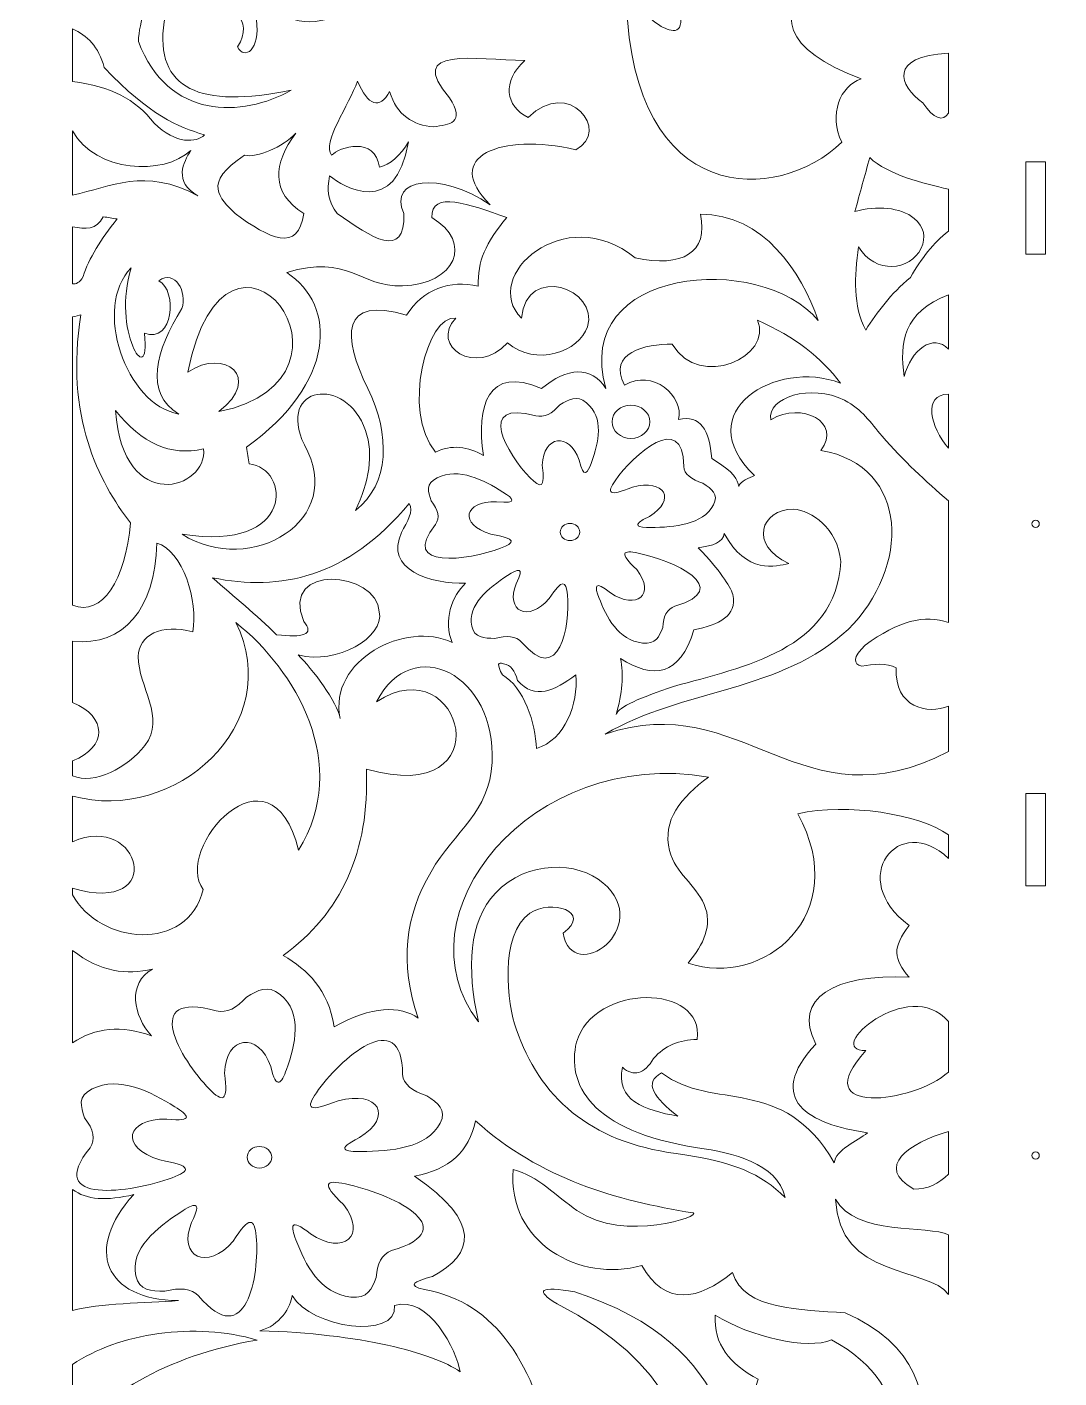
# Model space of a CAD drawing. Header units: inches. Extents: x 317 to 457, y -18 to 75.
# Drawn here: x 330.44 to 352.46, y 6.17 to 35.01 of the extents above; entities that cross this region are included whole.
import ezdxf

# ---------------------------------------------------------------- set-up
doc = ezdxf.new("R2010")
doc.units = ezdxf.units.IN
doc.header["$MEASUREMENT"] = 0
doc.layers.add('Layer 1', color=7, linetype='Continuous')

msp = doc.modelspace()

# ---------------------------------------------------------------- linework, layer by layer
at = {"layer": 'Layer 1', "color": 22, "lineweight": 15}
for points, knots in [([(317.527, -10.288), (317.527, -10.288), (317.133, -10.288), (317.133, -10.288), (317.133, -10.288), (317.133, -10.288), (317.133, -8.32), (317.133, -8.32), (317.133, -8.32), (317.133, -8.32), (317.527, -8.32), (317.527, -8.32), (317.527, -8.32), (317.527, -8.32), (317.527, 3.196), (317.527, 3.196), (317.527, 3.196), (317.527, 3.196), (317.133, 3.196), (317.133, 3.196), (317.133, 3.196), (317.133, 3.196), (317.133, 5.165), (317.133, 5.165), (317.133, 5.165), (317.133, 5.165), (317.527, 5.165), (317.527, 5.165), (317.527, 5.165), (317.527, 5.165), (317.527, 16.68), (317.527, 16.68), (317.527, 16.68), (317.527, 16.68), (317.133, 16.68), (317.133, 16.68), (317.133, 16.68), (317.133, 16.68), (317.133, 18.649), (317.133, 18.649), (317.133, 18.649), (317.133, 18.649), (317.527, 18.649), (317.527, 18.649), (317.527, 18.649), (317.527, 18.649), (317.527, 30.165), (317.527, 30.165), (317.527, 30.165), (317.527, 30.165), (317.133, 30.165), (317.133, 30.165), (317.133, 30.165), (317.133, 30.165), (317.133, 32.133), (317.133, 32.133), (317.133, 32.133), (317.133, 32.133), (317.527, 32.133), (317.527, 32.133), (317.527, 32.133), (317.527, 32.133), (317.527, 43.649), (317.527, 43.649), (317.527, 43.649), (317.527, 43.649), (317.133, 43.649), (317.133, 43.649), (317.133, 43.649), (317.133, 43.649), (317.133, 45.617), (317.133, 45.617), (317.133, 45.617), (317.133, 45.617), (317.527, 45.617), (317.527, 45.617), (317.527, 45.617), (317.527, 45.617), (317.527, 57.133), (317.527, 57.133), (317.527, 57.133), (317.527, 57.133), (317.133, 57.133), (317.133, 57.133), (317.133, 57.133), (317.133, 57.133), (317.133, 59.102), (317.133, 59.102), (317.133, 59.102), (317.133, 59.102), (317.527, 59.102), (317.527, 59.102), (317.527, 59.102), (317.527, 59.102), (317.527, 70.618), (317.527, 70.618), (317.527, 70.618), (317.527, 70.618), (317.133, 70.618), (317.133, 70.618), (317.133, 70.618), (317.133, 70.618), (317.133, 72.586), (317.133, 72.586), (317.133, 72.586), (317.133, 72.586), (317.527, 72.586), (317.527, 72.586), (317.527, 72.586), (317.527, 72.586), (317.527, 74.604), (317.527, 74.604), (317.527, 74.604), (317.527, 74.604), (363.983, 74.604), (363.983, 74.604), (363.983, 74.604), (363.983, 74.604), (363.983, 72.586), (363.983, 72.586), (363.983, 72.586), (363.983, 72.586), (364.377, 72.586), (364.377, 72.586), (364.377, 72.586), (364.377, 72.586), (364.377, 70.618), (364.377, 70.618), (364.377, 70.618), (364.377, 70.618), (363.983, 70.618), (363.983, 70.618), (363.983, 70.618), (363.983, 70.618), (363.983, 59.102), (363.983, 59.102), (363.983, 59.102), (363.983, 59.102), (364.377, 59.102), (364.377, 59.102), (364.377, 59.102), (364.377, 59.102), (364.377, 57.133), (364.377, 57.133), (364.377, 57.133), (364.377, 57.133), (363.983, 57.133), (363.983, 57.133), (363.983, 57.133), (363.983, 57.133), (363.983, 45.617), (363.983, 45.617), (363.983, 45.617), (363.983, 45.617), (364.377, 45.617), (364.377, 45.617), (364.377, 45.617), (364.377, 45.617), (364.377, 43.649), (364.377, 43.649), (364.377, 43.649), (364.377, 43.649), (363.983, 43.649), (363.983, 43.649), (363.983, 43.649), (363.983, 43.649), (363.983, 32.133), (363.983, 32.133), (363.983, 32.133), (363.983, 32.133), (364.377, 32.133), (364.377, 32.133), (364.377, 32.133), (364.377, 32.133), (364.377, 30.165), (364.377, 30.165), (364.377, 30.165), (364.377, 30.165), (363.983, 30.165), (363.983, 30.165), (363.983, 30.165), (363.983, 30.165), (363.983, 18.649), (363.983, 18.649), (363.983, 18.649), (363.983, 18.649), (364.377, 18.649), (364.377, 18.649), (364.377, 18.649), (364.377, 18.649), (364.377, 16.68), (364.377, 16.68), (364.377, 16.68), (364.377, 16.68), (363.983, 16.68), (363.983, 16.68), (363.983, 16.68), (363.983, 16.68), (363.983, 5.165), (363.983, 5.165), (363.983, 5.165), (363.983, 5.165), (364.377, 5.165), (364.377, 5.165), (364.377, 5.165), (364.377, 5.165), (364.377, 3.196), (364.377, 3.196), (364.377, 3.196), (364.377, 3.196), (363.983, 3.196), (363.983, 3.196), (363.983, 3.196), (363.983, 3.196), (363.983, -8.32), (363.983, -8.32), (363.983, -8.32), (363.983, -8.32), (364.377, -8.32), (364.377, -8.32), (364.377, -8.32), (364.377, -8.32), (364.377, -10.288), (364.377, -10.288), (364.377, -10.288), (364.377, -10.288), (363.983, -10.288), (363.983, -10.288), (363.983, -10.288), (363.983, -10.288), (363.983, -17.916), (363.983, -17.916), (363.983, -17.916), (363.983, -17.916), (317.527, -17.916), (317.527, -17.916), (317.527, -17.916), (317.527, -17.916), (317.527, -10.288), (317.527, -10.288)], [0, 0, 0, 0, 0.016667, 0.016667, 0.016667, 0.016667, 0.033333, 0.033333, 0.033333, 0.033333, 0.05, 0.05, 0.05, 0.05, 0.066667, 0.066667, 0.066667, 0.066667, 0.083333, 0.083333, 0.083333, 0.083333, 0.1, 0.1, 0.1, 0.1, 0.116667, 0.116667, 0.116667, 0.116667, 0.133333, 0.133333, 0.133333, 0.133333, 0.15, 0.15, 0.15, 0.15, 0.166667, 0.166667, 0.166667, 0.166667, 0.183333, 0.183333, 0.183333, 0.183333, 0.2, 0.2, 0.2, 0.2, 0.216667, 0.216667, 0.216667, 0.216667, 0.233333, 0.233333, 0.233333, 0.233333, 0.25, 0.25, 0.25, 0.25, 0.266667, 0.266667, 0.266667, 0.266667, 0.283333, 0.283333, 0.283333, 0.283333, 0.3, 0.3, 0.3, 0.3, 0.316667, 0.316667, 0.316667, 0.316667, 0.333333, 0.333333, 0.333333, 0.333333, 0.35, 0.35, 0.35, 0.35, 0.366667, 0.366667, 0.366667, 0.366667, 0.383333, 0.383333, 0.383333, 0.383333, 0.4, 0.4, 0.4, 0.4, 0.416667, 0.416667, 0.416667, 0.416667, 0.433333, 0.433333, 0.433333, 0.433333, 0.45, 0.45, 0.45, 0.45, 0.466667, 0.466667, 0.466667, 0.466667, 0.483333, 0.483333, 0.483333, 0.483333, 0.5, 0.5, 0.5, 0.5, 0.516667, 0.516667, 0.516667, 0.516667, 0.533333, 0.533333, 0.533333, 0.533333, 0.55, 0.55, 0.55, 0.55, 0.566667, 0.566667, 0.566667, 0.566667, 0.583333, 0.583333, 0.583333, 0.583333, 0.6, 0.6, 0.6, 0.6, 0.616667, 0.616667, 0.616667, 0.616667, 0.633333, 0.633333, 0.633333, 0.633333, 0.65, 0.65, 0.65, 0.65, 0.666667, 0.666667, 0.666667, 0.666667, 0.683333, 0.683333, 0.683333, 0.683333, 0.7, 0.7, 0.7, 0.7, 0.716667, 0.716667, 0.716667, 0.716667, 0.733333, 0.733333, 0.733333, 0.733333, 0.75, 0.75, 0.75, 0.75, 0.766667, 0.766667, 0.766667, 0.766667, 0.783333, 0.783333, 0.783333, 0.783333, 0.8, 0.8, 0.8, 0.8, 0.816667, 0.816667, 0.816667, 0.816667, 0.833333, 0.833333, 0.833333, 0.833333, 0.85, 0.85, 0.85, 0.85, 0.866667, 0.866667, 0.866667, 0.866667, 0.883333, 0.883333, 0.883333, 0.883333, 0.9, 0.9, 0.9, 0.9, 0.916667, 0.916667, 0.916667, 0.916667, 0.933333, 0.933333, 0.933333, 0.933333, 0.95, 0.95, 0.95, 0.95, 0.966667, 0.966667, 0.966667, 0.966667, 0.983333, 0.983333, 0.983333, 0.983333, 1, 1, 1, 1]), ([(331.409, 39.161), (331.409, 39.161), (331.409, 40.675), (331.409, 40.675), (331.409, 40.675), (332.055, 39.875), (333.158, 39.73), (334.718, 40.241), (334.718, 40.241), (334.973, 39.634), (335.566, 39.53), (336.761, 40.325), (336.761, 40.325), (336.912, 39.95), (337.567, 39.791), (338.568, 39.781), (338.568, 39.781), (340.035, 39.623), (340.292, 38.931), (340.753, 38.329), (340.753, 38.329), (340.322, 38.673), (340.005, 38.595), (339.339, 38.897), (339.339, 38.897), (337.036, 39.758), (333.858, 39.105), (334.355, 36.83), (334.355, 36.83), (334.453, 36.598), (334.631, 36.393), (334.928, 36.225), (334.928, 36.225), (335.718, 35.981), (336.067, 36.271), (336.215, 36.803), (336.215, 36.803), (336.224, 37.346), (335.944, 37.548), (335.464, 37.519), (335.464, 37.519), (335.232, 37.479), (335.048, 37.083), (335.272, 36.947), (335.272, 36.947), (335.241, 36.814), (335.174, 36.717), (335.109, 36.864), (335.109, 36.864), (334.927, 37.315), (335.039, 37.677), (335.45, 37.735), (335.45, 37.735), (335.976, 37.81), (336.14, 37.441), (336.596, 37.325), (336.596, 37.325), (337.304, 37.145), (337.617, 37.564), (338.277, 37.645), (338.277, 37.645), (338.438, 37.665), (338.603, 37.671), (338.767, 37.668), (338.767, 37.668), (338.759, 38.15), (338.558, 38.426), (338.27, 38.608), (338.27, 38.608), (339.03, 38.417), (339.504, 37.941), (339.602, 37.089), (339.602, 37.089), (339.856, 36.318), (340.223, 36.219), (340.705, 35.908), (340.705, 35.908), (338.564, 36.709), (337.209, 34.677), (336.018, 35.221), (336.018, 35.221), (335.779, 35.416), (335.517, 35.302), (335.332, 35.175), (335.332, 35.175), (335.421, 34.513), (335.073, 34.302), (334.928, 34.588), (334.928, 34.588), (335.312, 35.179), (334.773, 35.555), (334.146, 35.598), (334.146, 35.598), (333.94, 36.08), (333.672, 36.45), (333.362, 36.047), (333.362, 36.047), (333.496, 35.954), (333.466, 35.599), (333.362, 35.125), (333.362, 35.125), (333.153, 33.682), (334.136, 33.263), (336.074, 33.665), (336.074, 33.665), (335.031, 33.078), (333.445, 33.027), (332.812, 34.706), (332.812, 34.706), (332.828, 35.137), (333.061, 35.634), (332.865, 35.812), (332.865, 35.812), (333.075, 35.917), (333.297, 35.978), (333.304, 36.785), (333.304, 36.785), (333.139, 37.026), (333.127, 37.277), (333.266, 37.54), (333.266, 37.54), (333.107, 38.164), (332.886, 38.702), (332.235, 38.648), (332.235, 38.648), (332.069, 38.688), (332.083, 38.508), (332.177, 38.228), (332.177, 38.228), (332.381, 38.105), (332.526, 37.833), (332.544, 37.231), (332.544, 37.231), (332.549, 36.659), (332.42, 36.688), (332.273, 36.802), (332.273, 36.802), (332.337, 37.78), (332.009, 38.545), (331.409, 39.161)], [0, 0, 0, 0, 0.028571, 0.028571, 0.028571, 0.028571, 0.057143, 0.057143, 0.057143, 0.057143, 0.085714, 0.085714, 0.085714, 0.085714, 0.114286, 0.114286, 0.114286, 0.114286, 0.142857, 0.142857, 0.142857, 0.142857, 0.171429, 0.171429, 0.171429, 0.171429, 0.2, 0.2, 0.2, 0.2, 0.228571, 0.228571, 0.228571, 0.228571, 0.257143, 0.257143, 0.257143, 0.257143, 0.285714, 0.285714, 0.285714, 0.285714, 0.314286, 0.314286, 0.314286, 0.314286, 0.342857, 0.342857, 0.342857, 0.342857, 0.371429, 0.371429, 0.371429, 0.371429, 0.4, 0.4, 0.4, 0.4, 0.428571, 0.428571, 0.428571, 0.428571, 0.457143, 0.457143, 0.457143, 0.457143, 0.485714, 0.485714, 0.485714, 0.485714, 0.514286, 0.514286, 0.514286, 0.514286, 0.542857, 0.542857, 0.542857, 0.542857, 0.571429, 0.571429, 0.571429, 0.571429, 0.6, 0.6, 0.6, 0.6, 0.628571, 0.628571, 0.628571, 0.628571, 0.657143, 0.657143, 0.657143, 0.657143, 0.685714, 0.685714, 0.685714, 0.685714, 0.714286, 0.714286, 0.714286, 0.714286, 0.742857, 0.742857, 0.742857, 0.742857, 0.771429, 0.771429, 0.771429, 0.771429, 0.8, 0.8, 0.8, 0.8, 0.828571, 0.828571, 0.828571, 0.828571, 0.857143, 0.857143, 0.857143, 0.857143, 0.885714, 0.885714, 0.885714, 0.885714, 0.914286, 0.914286, 0.914286, 0.914286, 0.942857, 0.942857, 0.942857, 0.942857, 0.971429, 0.971429, 0.971429, 0.971429, 1, 1, 1, 1]), ([(346.865, 36.711), (347.354, 37.233), (347.314, 37.893), (346.636, 38.719), (346.636, 38.719), (346.502, 38.066), (346.087, 37.764), (345.26, 37.977), (345.26, 37.977), (344.144, 38.496), (345.325, 39.691), (345.853, 38.736), (345.853, 38.736), (345.851, 38.89), (345.781, 39.1), (345.448, 39.223), (345.448, 39.223), (345.027, 39.381), (344.606, 39.157), (344.421, 38.831), (344.421, 38.831), (344.14, 38.336), (344.738, 37.71), (344.772, 37.141), (344.772, 37.141), (344.805, 36.587), (344.6, 36.001), (344.325, 35.496), (344.325, 35.496), (344.536, 34.784), (344.177, 34.916), (343.974, 35.027), (343.974, 35.027), (343.651, 35.213), (343.383, 35.584), (343.23, 35.566), (343.23, 35.566), (343.365, 31.17), (346.452, 31.224), (347.825, 32.554), (347.825, 32.554), (347.544, 33.136), (347.791, 33.766), (348.239, 33.905), (348.239, 33.905), (346.558, 34.541), (346.394, 35.292), (347.266, 36.121), (347.266, 36.121), (346.705, 35.718), (345.938, 35.584), (345.378, 36.071), (345.378, 36.071), (345.136, 36.327), (344.921, 36.61), (344.89, 37.073), (344.89, 37.073), (344.774, 37.818), (345.215, 38.064), (345.406, 37.313), (345.406, 37.313), (345.554, 36.976), (345.76, 37.511), (346.27, 37.349), (346.27, 37.349), (346.657, 37.252), (346.833, 37.025), (346.865, 36.711)], [0, 0, 0, 0, 0.058824, 0.058824, 0.058824, 0.058824, 0.117647, 0.117647, 0.117647, 0.117647, 0.176471, 0.176471, 0.176471, 0.176471, 0.235294, 0.235294, 0.235294, 0.235294, 0.294118, 0.294118, 0.294118, 0.294118, 0.352941, 0.352941, 0.352941, 0.352941, 0.411765, 0.411765, 0.411765, 0.411765, 0.470588, 0.470588, 0.470588, 0.470588, 0.529412, 0.529412, 0.529412, 0.529412, 0.588235, 0.588235, 0.588235, 0.588235, 0.647059, 0.647059, 0.647059, 0.647059, 0.705882, 0.705882, 0.705882, 0.705882, 0.764706, 0.764706, 0.764706, 0.764706, 0.823529, 0.823529, 0.823529, 0.823529, 0.882353, 0.882353, 0.882353, 0.882353, 0.941176, 0.941176, 0.941176, 0.941176, 1, 1, 1, 1]), ([(331.409, 33.853), (331.409, 33.853), (331.409, 34.974), (331.409, 34.974), (331.409, 34.974), (331.72, 34.833), (331.966, 34.592), (332.082, 34.151), (332.082, 34.151), (333.067, 33.112), (333.655, 32.887), (334.221, 32.709), (334.221, 32.709), (334.063, 32.543), (333.608, 32.503), (333.152, 32.96), (333.152, 32.96), (332.732, 33.488), (332.242, 33.731), (331.409, 33.853)], [0, 0, 0, 0, 0.2, 0.2, 0.2, 0.2, 0.4, 0.4, 0.4, 0.4, 0.6, 0.6, 0.6, 0.6, 0.8, 0.8, 0.8, 0.8, 1, 1, 1, 1]), ([(338.478, 31.034), (338.138, 31.792), (339.246, 31.942), (340.323, 31.22), (340.323, 31.22), (339.272, 32.246), (340.552, 32.766), (342.146, 32.393), (342.146, 32.393), (342.912, 32.787), (341.996, 33.951), (341.134, 33.083), (341.134, 33.083), (340.643, 33.318), (340.573, 33.857), (341.059, 34.298), (341.059, 34.298), (340.025, 34.314), (338.493, 34.61), (339.454, 33.505), (339.454, 33.505), (339.795, 32.954), (339.454, 32.931), (339.112, 32.884), (339.112, 32.884), (338.685, 32.914), (338.325, 33.128), (338.175, 33.64), (338.175, 33.64), (337.97, 33.236), (337.707, 33.339), (337.487, 33.859), (337.487, 33.859), (337.318, 33.35), (336.717, 32.547), (336.938, 32.275), (336.938, 32.275), (337.091, 32.451), (337.872, 32.692), (337.957, 32.02), (337.957, 32.02), (338.182, 32.077), (338.412, 32.267), (338.576, 32.56), (338.576, 32.56), (338.308, 30.929), (337.19, 31.597), (336.895, 31.834), (336.895, 31.834), (336.826, 31.539), (336.871, 31.27), (337.052, 31.034), (337.052, 31.034), (337.786, 30.518), (338.508, 30.027), (338.478, 31.034)], [0, 0, 0, 0, 0.071429, 0.071429, 0.071429, 0.071429, 0.142857, 0.142857, 0.142857, 0.142857, 0.214286, 0.214286, 0.214286, 0.214286, 0.285714, 0.285714, 0.285714, 0.285714, 0.357143, 0.357143, 0.357143, 0.357143, 0.428571, 0.428571, 0.428571, 0.428571, 0.5, 0.5, 0.5, 0.5, 0.571429, 0.571429, 0.571429, 0.571429, 0.642857, 0.642857, 0.642857, 0.642857, 0.714286, 0.714286, 0.714286, 0.714286, 0.785714, 0.785714, 0.785714, 0.785714, 0.857143, 0.857143, 0.857143, 0.857143, 0.928571, 0.928571, 0.928571, 0.928571, 1, 1, 1, 1]), ([(350.101, 34.456), (350.101, 34.456), (350.101, 33.177), (350.101, 33.177), (350.101, 33.177), (349.992, 32.981), (349.781, 33.058), (349.558, 33.397), (349.558, 33.397), (349.04, 33.764), (348.818, 34.38), (350.101, 34.456)], [0, 0, 0, 0, 0.333333, 0.333333, 0.333333, 0.333333, 0.666667, 0.666667, 0.666667, 0.666667, 1, 1, 1, 1]), ([(331.409, 31.426), (331.409, 31.426), (331.409, 32.795), (331.409, 32.795), (331.409, 32.795), (331.902, 31.898), (333.351, 31.836), (333.93, 32.378), (333.93, 32.378), (333.779, 32.126), (333.55, 31.711), (334.085, 31.41), (334.085, 31.41), (332.943, 32.029), (332.229, 31.596), (331.409, 31.426)], [0, 0, 0, 0, 0.25, 0.25, 0.25, 0.25, 0.5, 0.5, 0.5, 0.5, 0.75, 0.75, 0.75, 0.75, 1, 1, 1, 1]), ([(336.341, 31.034), (335.634, 31.477), (335.687, 32.095), (336.172, 32.746), (336.172, 32.746), (335.895, 32.447), (335.344, 32.218), (335.08, 32.275), (335.08, 32.275), (334.166, 31.68), (334.548, 31.363), (334.877, 31.034), (334.877, 31.034), (335.606, 30.492), (336.229, 30.19), (336.341, 31.034)], [0, 0, 0, 0, 0.25, 0.25, 0.25, 0.25, 0.5, 0.5, 0.5, 0.5, 0.75, 0.75, 0.75, 0.75, 1, 1, 1, 1]), ([(350.101, 31.552), (350.101, 31.552), (350.101, 30.652), (350.101, 30.652), (350.101, 30.652), (349.778, 30.402), (349.532, 30.082), (349.29, 29.667), (349.29, 29.667), (348.869, 29.315), (348.587, 28.937), (348.336, 28.543), (348.336, 28.543), (348.067, 29.062), (348.094, 29.681), (348.183, 30.322), (348.183, 30.322), (348.539, 29.729), (349.286, 29.806), (349.518, 30.289), (349.518, 30.289), (349.629, 30.522), (349.588, 30.749), (349.372, 30.928), (349.372, 30.928), (349.086, 31.166), (348.571, 31.207), (348.106, 31.077), (348.106, 31.077), (348.212, 31.46), (348.317, 31.843), (348.423, 32.226), (348.423, 32.226), (348.802, 31.863), (349.578, 31.67), (350.101, 31.552)], [0, 0, 0, 0, 0.111111, 0.111111, 0.111111, 0.111111, 0.222222, 0.222222, 0.222222, 0.222222, 0.333333, 0.333333, 0.333333, 0.333333, 0.444444, 0.444444, 0.444444, 0.444444, 0.555556, 0.555556, 0.555556, 0.555556, 0.666667, 0.666667, 0.666667, 0.666667, 0.777778, 0.777778, 0.777778, 0.777778, 0.888889, 0.888889, 0.888889, 0.888889, 1, 1, 1, 1]), ([(352.172, 30.165), (352.172, 30.165), (351.755, 30.165), (351.755, 30.165), (351.755, 30.165), (351.755, 30.165), (351.755, 32.133), (351.755, 32.133), (351.755, 32.133), (351.755, 32.133), (352.172, 32.133), (352.172, 32.133), (352.172, 32.133), (352.172, 32.133), (352.172, 30.165), (352.172, 30.165)], [0, 0, 0, 0, 0.25, 0.25, 0.25, 0.25, 0.5, 0.5, 0.5, 0.5, 0.75, 0.75, 0.75, 0.75, 1, 1, 1, 1]), ([(333.868, 27.647), (334.704, 31.836), (338.043, 27.525), (334.53, 26.802), (334.53, 26.802), (335.473, 27.531), (334.653, 28.176), (333.868, 27.647)], [0, 0, 0, 0, 0.5, 0.5, 0.5, 0.5, 1, 1, 1, 1]), ([(340.675, 30.945), (339.87, 31.235), (339.056, 31.533), (339.074, 30.945), (339.074, 30.945), (339.971, 30.417), (339.583, 29.521), (338.447, 29.487), (338.447, 29.487), (337.534, 29.459), (337.291, 30.175), (335.978, 29.771), (335.978, 29.771), (337.063, 29.071), (337.027, 27.409), (335.119, 26.041), (335.119, 26.041), (335.138, 25.923), (335.157, 25.805), (335.176, 25.687), (335.176, 25.687), (336.043, 25.612), (336.195, 23.797), (333.744, 24.185), (333.744, 24.185), (335.222, 23.26), (337.268, 24.489), (336.355, 26.094), (336.355, 26.094), (335.751, 27.37), (337.251, 27.581), (337.661, 26.402), (337.661, 26.402), (337.842, 25.88), (337.729, 25.302), (337.449, 24.691), (337.449, 24.691), (338.172, 25.263), (338.199, 26.309), (337.71, 27.295), (337.71, 27.295), (337.16, 28.406), (337.128, 29.288), (338.538, 28.859), (338.538, 28.859), (338.88, 29.423), (339.472, 29.615), (340.065, 29.484), (340.065, 29.484), (340.051, 30.014), (340.22, 30.397), (340.675, 30.945)], [0, 0, 0, 0, 0.076923, 0.076923, 0.076923, 0.076923, 0.153846, 0.153846, 0.153846, 0.153846, 0.230769, 0.230769, 0.230769, 0.230769, 0.307692, 0.307692, 0.307692, 0.307692, 0.384615, 0.384615, 0.384615, 0.384615, 0.461538, 0.461538, 0.461538, 0.461538, 0.538462, 0.538462, 0.538462, 0.538462, 0.615385, 0.615385, 0.615385, 0.615385, 0.692308, 0.692308, 0.692308, 0.692308, 0.769231, 0.769231, 0.769231, 0.769231, 0.846154, 0.846154, 0.846154, 0.846154, 0.923077, 0.923077, 0.923077, 0.923077, 1, 1, 1, 1]), ([(347.323, 28.75), (346.96, 29.791), (346.157, 31.018), (344.808, 31.018), (344.808, 31.018), (344.986, 30.188), (344.426, 29.876), (343.413, 30.084), (343.413, 30.084), (341.916, 31.313), (340.103, 29.688), (340.987, 28.798), (340.987, 28.798), (341.094, 29.979), (342.657, 29.416), (342.398, 28.616), (342.398, 28.616), (342.226, 28.085), (341.295, 27.745), (340.69, 28.274), (340.69, 28.274), (340.021, 27.534), (339.026, 28.206), (339.585, 28.798), (339.585, 28.798), (338.972, 28.881), (338.428, 26.814), (339.154, 25.94), (339.154, 25.94), (339.481, 26.107), (339.861, 26.056), (340.178, 25.869), (340.178, 25.869), (340.019, 26.917), (340.268, 27.8), (341.418, 27.298), (341.418, 27.298), (341.969, 27.75), (342.478, 27.782), (342.793, 27.298), (342.793, 27.298), (342.039, 29.901), (346.097, 30.223), (347.323, 28.75)], [0, 0, 0, 0, 0.090909, 0.090909, 0.090909, 0.090909, 0.181818, 0.181818, 0.181818, 0.181818, 0.272727, 0.272727, 0.272727, 0.272727, 0.363636, 0.363636, 0.363636, 0.363636, 0.454545, 0.454545, 0.454545, 0.454545, 0.545455, 0.545455, 0.545455, 0.545455, 0.636364, 0.636364, 0.636364, 0.636364, 0.727273, 0.727273, 0.727273, 0.727273, 0.818182, 0.818182, 0.818182, 0.818182, 0.909091, 0.909091, 0.909091, 0.909091, 1, 1, 1, 1]), ([(331.409, 29.533), (331.409, 29.533), (331.409, 30.75), (331.409, 30.75), (331.409, 30.75), (331.675, 30.695), (331.927, 30.678), (332.063, 30.962), (332.063, 30.962), (332.162, 30.947), (332.26, 30.931), (332.359, 30.915), (332.359, 30.915), (332.008, 30.485), (331.758, 30.073), (331.631, 29.684), (331.631, 29.684), (331.554, 29.558), (331.48, 29.519), (331.409, 29.533)], [0, 0, 0, 0, 0.2, 0.2, 0.2, 0.2, 0.4, 0.4, 0.4, 0.4, 0.6, 0.6, 0.6, 0.6, 0.8, 0.8, 0.8, 0.8, 1, 1, 1, 1]), ([(333.252, 29.598), (333.587, 29.842), (333.867, 29.36), (333.739, 29.002), (333.739, 29.002), (333.192, 28.112), (332.924, 27.2), (333.674, 26.751), (333.674, 26.751), (332.537, 26.948), (331.836, 29.036), (332.656, 29.869), (332.656, 29.869), (332.458, 29.187), (332.538, 28.587), (332.692, 28.201), (332.692, 28.201), (332.817, 27.889), (333.021, 27.81), (332.941, 28.475), (332.941, 28.475), (333.568, 28.255), (333.648, 29.378), (333.252, 29.598)], [0, 0, 0, 0, 0.166667, 0.166667, 0.166667, 0.166667, 0.333333, 0.333333, 0.333333, 0.333333, 0.5, 0.5, 0.5, 0.5, 0.666667, 0.666667, 0.666667, 0.666667, 0.833333, 0.833333, 0.833333, 0.833333, 1, 1, 1, 1]), ([(350.101, 29.295), (350.101, 29.295), (350.101, 28.136), (350.101, 28.136), (350.101, 28.136), (349.778, 28.487), (349.299, 28.113), (349.157, 27.553), (349.157, 27.553), (349.056, 28.273), (349.142, 28.93), (350.101, 29.295)], [0, 0, 0, 0, 0.333333, 0.333333, 0.333333, 0.333333, 0.666667, 0.666667, 0.666667, 0.666667, 1, 1, 1, 1]), ([(331.409, 22.672), (331.409, 22.672), (331.409, 28.823), (331.409, 28.823), (331.409, 28.823), (331.474, 28.84), (331.551, 28.861), (331.587, 28.871), (331.587, 28.871), (331.235, 26.711), (331.97, 25.291), (332.645, 24.431), (332.645, 24.431), (332.539, 23.206), (332.038, 22.419), (331.409, 22.672)], [0, 0, 0, 0, 0.25, 0.25, 0.25, 0.25, 0.5, 0.5, 0.5, 0.5, 0.75, 0.75, 0.75, 0.75, 1, 1, 1, 1]), ([(345.626, 25.207), (345.652, 25.316), (345.863, 25.397), (345.96, 25.438), (345.96, 25.438), (344.556, 26.794), (346.416, 27.942), (347.797, 27.412), (347.797, 27.412), (347.396, 27.945), (346.832, 28.402), (346.03, 28.752), (346.03, 28.752), (346.361, 27.988), (344.802, 27.247), (344.207, 28.243), (344.207, 28.243), (343.645, 28.249), (342.815, 28.062), (343.185, 27.37), (343.185, 27.37), (343.789, 27.729), (344.469, 27.129), (344.341, 26.632), (344.341, 26.632), (344.81, 26.746), (345.007, 26.402), (345.051, 25.801), (345.051, 25.801), (345.548, 25.512), (345.599, 25.343), (345.626, 25.207)], [0, 0, 0, 0, 0.125, 0.125, 0.125, 0.125, 0.25, 0.25, 0.25, 0.25, 0.375, 0.375, 0.375, 0.375, 0.5, 0.5, 0.5, 0.5, 0.625, 0.625, 0.625, 0.625, 0.75, 0.75, 0.75, 0.75, 0.875, 0.875, 0.875, 0.875, 1, 1, 1, 1]), ([(350.101, 24.898), (350.101, 24.898), (350.101, 22.304), (350.101, 22.304), (350.101, 22.304), (349.605, 22.478), (349.02, 22.335), (348.328, 21.815), (348.328, 21.815), (348.059, 21.568), (348.063, 21.408), (348.254, 21.369), (348.254, 21.369), (348.487, 21.409), (348.79, 21.449), (348.985, 21.333), (348.985, 21.333), (348.95, 20.488), (349.658, 20.329), (350.101, 20.516), (350.101, 20.516), (350.101, 20.516), (350.101, 19.545), (350.101, 19.545), (350.101, 19.545), (346.959, 17.906), (345.714, 20.912), (342.778, 19.92), (342.778, 19.92), (344.425, 20.882), (346.566, 20.828), (347.962, 22.155), (347.962, 22.155), (349.282, 23.456), (349.294, 25.636), (347.381, 25.976), (347.381, 25.976), (347.83, 26.58), (346.979, 27.026), (346.311, 26.631), (346.311, 26.631), (346.225, 27.1), (347.169, 27.411), (347.883, 27.044), (347.883, 27.044), (348.266, 26.848), (348.43, 26.577), (348.689, 26.277), (348.689, 26.277), (349.14, 25.754), (349.619, 25.319), (350.101, 24.898)], [0, 0, 0, 0, 0.076923, 0.076923, 0.076923, 0.076923, 0.153846, 0.153846, 0.153846, 0.153846, 0.230769, 0.230769, 0.230769, 0.230769, 0.307692, 0.307692, 0.307692, 0.307692, 0.384615, 0.384615, 0.384615, 0.384615, 0.461538, 0.461538, 0.461538, 0.461538, 0.538462, 0.538462, 0.538462, 0.538462, 0.615385, 0.615385, 0.615385, 0.615385, 0.692308, 0.692308, 0.692308, 0.692308, 0.769231, 0.769231, 0.769231, 0.769231, 0.846154, 0.846154, 0.846154, 0.846154, 0.923077, 0.923077, 0.923077, 0.923077, 1, 1, 1, 1]), ([(342.218, 25.769), (342.014, 26.364), (341.452, 26.301), (341.434, 25.657), (341.434, 25.657), (341.504, 25.156), (341.396, 25.163), (341.174, 25.39), (341.174, 25.39), (340.683, 25.892), (339.998, 27.073), (341.293, 26.713), (341.293, 26.713), (341.472, 26.672), (341.647, 26.761), (341.807, 26.947), (341.807, 26.947), (341.999, 27.063), (342.166, 27.166), (342.377, 26.991), (342.377, 26.991), (342.764, 26.671), (342.633, 26.147), (342.483, 25.72), (342.483, 25.72), (342.404, 25.494), (342.313, 25.353), (342.218, 25.769)], [0, 0, 0, 0, 0.142857, 0.142857, 0.142857, 0.142857, 0.285714, 0.285714, 0.285714, 0.285714, 0.428571, 0.428571, 0.428571, 0.428571, 0.571429, 0.571429, 0.571429, 0.571429, 0.714286, 0.714286, 0.714286, 0.714286, 0.857143, 0.857143, 0.857143, 0.857143, 1, 1, 1, 1]), ([(350.101, 27.175), (350.101, 27.175), (350.101, 26.022), (350.101, 26.022), (350.101, 26.022), (349.722, 26.471), (349.548, 27.164), (350.101, 27.175)], [0, 0, 0, 0, 0.5, 0.5, 0.5, 0.5, 1, 1, 1, 1]), ([(334.202, 26.007), (333.492, 25.849), (332.888, 26.117), (332.327, 26.828), (332.327, 26.828), (332.475, 24.571), (334.312, 25.154), (334.202, 26.007)], [0, 0, 0, 0, 0.5, 0.5, 0.5, 0.5, 1, 1, 1, 1]), ([(343.72, 24.567), (344.299, 24.922), (344.056, 25.374), (343.357, 25.19), (343.357, 25.19), (342.839, 24.977), (342.814, 25.069), (342.989, 25.326), (342.989, 25.326), (343.378, 25.893), (344.44, 26.833), (344.452, 25.634), (344.452, 25.634), (344.463, 25.472), (344.613, 25.353), (344.862, 25.275), (344.862, 25.275), (345.047, 25.15), (345.209, 25.042), (345.086, 24.81), (345.086, 24.81), (344.861, 24.387), (344.256, 24.335), (343.75, 24.329), (343.75, 24.329), (343.481, 24.325), (343.301, 24.358), (343.72, 24.567)], [0, 0, 0, 0, 0.142857, 0.142857, 0.142857, 0.142857, 0.285714, 0.285714, 0.285714, 0.285714, 0.428571, 0.428571, 0.428571, 0.428571, 0.571429, 0.571429, 0.571429, 0.571429, 0.714286, 0.714286, 0.714286, 0.714286, 0.857143, 0.857143, 0.857143, 0.857143, 1, 1, 1, 1]), ([(343.326, 26.941), (343.103, 26.941), (342.923, 26.782), (342.923, 26.585), (342.923, 26.585), (342.923, 26.389), (343.103, 26.23), (343.326, 26.23), (343.326, 26.23), (343.548, 26.23), (343.729, 26.389), (343.729, 26.585), (343.729, 26.585), (343.729, 26.782), (343.548, 26.941), (343.326, 26.941)], [0, 0, 0, 0, 0.25, 0.25, 0.25, 0.25, 0.5, 0.5, 0.5, 0.5, 0.75, 0.75, 0.75, 0.75, 1, 1, 1, 1]), ([(340.458, 24.879), (339.753, 24.892), (339.648, 24.4), (340.337, 24.187), (340.337, 24.187), (340.898, 24.091), (340.857, 24.002), (340.544, 23.886), (340.544, 23.886), (339.851, 23.629), (338.367, 23.419), (339.155, 24.395), (339.155, 24.395), (339.254, 24.532), (339.212, 24.707), (339.062, 24.898), (339.062, 24.898), (338.996, 25.096), (338.937, 25.267), (339.191, 25.391), (339.191, 25.391), (339.655, 25.617), (340.179, 25.345), (340.592, 25.087), (340.592, 25.087), (340.812, 24.95), (340.936, 24.831), (340.458, 24.879)], [0, 0, 0, 0, 0.142857, 0.142857, 0.142857, 0.142857, 0.285714, 0.285714, 0.285714, 0.285714, 0.428571, 0.428571, 0.428571, 0.428571, 0.571429, 0.571429, 0.571429, 0.571429, 0.714286, 0.714286, 0.714286, 0.714286, 0.857143, 0.857143, 0.857143, 0.857143, 1, 1, 1, 1]), ([(335.763, 22.039), (335.343, 22.461), (334.848, 22.854), (334.393, 23.257), (334.393, 23.257), (335.846, 22.96), (337.262, 23.253), (338.595, 24.843), (338.595, 24.843), (338.704, 24.674), (338.541, 24.451), (338.432, 24.225), (338.432, 24.225), (338.046, 23.425), (339.062, 23.121), (339.798, 23.138), (339.798, 23.138), (339.505, 22.88), (339.312, 22.33), (339.512, 21.873), (339.512, 21.873), (338.519, 22.357), (336.86, 21.491), (337.119, 20.254), (337.119, 20.254), (337.072, 20.594), (336.52, 21.317), (336.225, 21.61), (336.225, 21.61), (337.049, 21.39), (338.068, 21.982), (337.955, 22.529), (337.955, 22.529), (337.916, 23.398), (335.822, 23.583), (336.343, 22.326), (336.343, 22.326), (336.583, 22.039), (336.319, 21.973), (335.763, 22.039)], [0, 0, 0, 0, 0.1, 0.1, 0.1, 0.1, 0.2, 0.2, 0.2, 0.2, 0.3, 0.3, 0.3, 0.3, 0.4, 0.4, 0.4, 0.4, 0.5, 0.5, 0.5, 0.5, 0.6, 0.6, 0.6, 0.6, 0.7, 0.7, 0.7, 0.7, 0.8, 0.8, 0.8, 0.8, 0.9, 0.9, 0.9, 0.9, 1, 1, 1, 1]), ([(344.764, 23.898), (345.075, 23.936), (345.296, 24.019), (345.318, 24.202), (345.318, 24.202), (345.78, 23.32), (346.431, 23.501), (346.693, 23.56), (346.693, 23.56), (345.84, 23.958), (346.093, 24.718), (346.797, 24.72), (346.797, 24.72), (347.177, 24.689), (347.73, 24.331), (347.807, 23.602), (347.807, 23.602), (347.691, 21.711), (345.743, 21.362), (344.237, 20.935), (344.237, 20.935), (343.525, 20.698), (343.066, 20.504), (343.007, 20.337), (343.007, 20.337), (343.143, 20.782), (343.175, 21.182), (343.102, 21.535), (343.102, 21.535), (343.81, 21.085), (344.371, 21.152), (344.668, 22.143), (344.668, 22.143), (345.205, 22.254), (345.602, 22.44), (345.503, 22.896), (345.503, 22.896), (345.431, 23.101), (345.235, 23.398), (344.764, 23.898)], [0, 0, 0, 0, 0.1, 0.1, 0.1, 0.1, 0.2, 0.2, 0.2, 0.2, 0.3, 0.3, 0.3, 0.3, 0.4, 0.4, 0.4, 0.4, 0.5, 0.5, 0.5, 0.5, 0.6, 0.6, 0.6, 0.6, 0.7, 0.7, 0.7, 0.7, 0.8, 0.8, 0.8, 0.8, 0.9, 0.9, 0.9, 0.9, 1, 1, 1, 1]), ([(342.025, 24.416), (341.91, 24.416), (341.817, 24.334), (341.817, 24.232), (341.817, 24.232), (341.817, 24.131), (341.91, 24.049), (342.025, 24.049), (342.025, 24.049), (342.14, 24.049), (342.233, 24.131), (342.233, 24.232), (342.233, 24.232), (342.233, 24.334), (342.14, 24.416), (342.025, 24.416)], [0, 0, 0, 0, 0.25, 0.25, 0.25, 0.25, 0.5, 0.5, 0.5, 0.5, 0.75, 0.75, 0.75, 0.75, 1, 1, 1, 1]), ([(351.964, 24.485), (352.007, 24.485), (352.042, 24.45), (352.042, 24.407), (352.042, 24.407), (352.042, 24.363), (352.007, 24.328), (351.964, 24.328), (351.964, 24.328), (351.92, 24.328), (351.885, 24.363), (351.885, 24.407), (351.885, 24.407), (351.885, 24.45), (351.92, 24.485), (351.964, 24.485)], [0, 0, 0, 0, 0.25, 0.25, 0.25, 0.25, 0.5, 0.5, 0.5, 0.5, 0.75, 0.75, 0.75, 0.75, 1, 1, 1, 1]), ([(331.409, 19.031), (331.409, 19.031), (331.409, 19.35), (331.409, 19.35), (331.409, 19.35), (332.158, 19.634), (332.145, 20.302), (331.409, 20.591), (331.409, 20.591), (331.409, 20.591), (331.409, 21.902), (331.409, 21.902), (331.409, 21.902), (332.512, 21.791), (333.16, 22.584), (333.209, 23.997), (333.209, 23.997), (333.758, 23.836), (334.101, 22.748), (333.973, 22.101), (333.973, 22.101), (333.304, 22.288), (332.814, 22.03), (332.81, 21.576), (332.81, 21.576), (332.804, 20.93), (333.41, 20.265), (332.952, 19.676), (332.952, 19.676), (332.588, 19.207), (331.863, 18.82), (331.409, 19.031)], [0, 0, 0, 0, 0.125, 0.125, 0.125, 0.125, 0.25, 0.25, 0.25, 0.25, 0.375, 0.375, 0.375, 0.375, 0.5, 0.5, 0.5, 0.5, 0.625, 0.625, 0.625, 0.625, 0.75, 0.75, 0.75, 0.75, 0.875, 0.875, 0.875, 0.875, 1, 1, 1, 1]), ([(342.889, 22.934), (343.45, 22.558), (343.863, 22.901), (343.448, 23.431), (343.448, 23.431), (343.059, 23.8), (343.151, 23.85), (343.481, 23.782), (343.481, 23.782), (344.213, 23.631), (345.553, 23.03), (344.266, 22.65), (344.266, 22.65), (344.094, 22.59), (344.012, 22.427), (344.006, 22.194), (344.006, 22.194), (343.928, 22.001), (343.861, 21.831), (343.574, 21.863), (343.574, 21.863), (343.048, 21.921), (342.805, 22.413), (342.642, 22.836), (342.642, 22.836), (342.555, 23.06), (342.535, 23.221), (342.889, 22.934)], [0, 0, 0, 0, 0.142857, 0.142857, 0.142857, 0.142857, 0.285714, 0.285714, 0.285714, 0.285714, 0.428571, 0.428571, 0.428571, 0.428571, 0.571429, 0.571429, 0.571429, 0.571429, 0.714286, 0.714286, 0.714286, 0.714286, 0.857143, 0.857143, 0.857143, 0.857143, 1, 1, 1, 1]), ([(340.873, 23.127), (340.641, 22.54), (341.139, 22.299), (341.582, 22.811), (341.582, 22.811), (341.859, 23.252), (341.941, 23.191), (341.97, 22.892), (341.97, 22.892), (342.033, 22.232), (341.8, 20.92), (340.992, 21.884), (340.992, 21.884), (340.875, 22.009), (340.674, 22.028), (340.421, 21.961), (340.421, 21.961), (340.188, 21.967), (339.985, 21.97), (339.93, 22.221), (339.93, 22.221), (339.83, 22.681), (340.285, 23.037), (340.69, 23.304), (340.69, 23.304), (340.906, 23.447), (341.073, 23.513), (340.873, 23.127)], [0, 0, 0, 0, 0.142857, 0.142857, 0.142857, 0.142857, 0.285714, 0.285714, 0.285714, 0.285714, 0.428571, 0.428571, 0.428571, 0.428571, 0.571429, 0.571429, 0.571429, 0.571429, 0.714286, 0.714286, 0.714286, 0.714286, 0.857143, 0.857143, 0.857143, 0.857143, 1, 1, 1, 1]), ([(331.409, 16.491), (331.409, 16.491), (331.409, 16.627), (331.409, 16.627), (331.409, 16.627), (333.441, 16.035), (332.863, 18.267), (331.409, 17.622), (331.409, 17.622), (331.409, 17.622), (331.409, 18.597), (331.409, 18.597), (331.409, 18.597), (333.59, 17.992), (335.977, 20.128), (334.89, 22.302), (334.89, 22.302), (336.166, 21.292), (337.363, 19.275), (336.232, 17.44), (336.232, 17.44), (335.639, 19.858), (333.542, 17.457), (334.198, 16.601), (334.198, 16.601), (333.868, 15.243), (331.974, 15.425), (331.409, 16.491)], [0, 0, 0, 0, 0.142857, 0.142857, 0.142857, 0.142857, 0.285714, 0.285714, 0.285714, 0.285714, 0.428571, 0.428571, 0.428571, 0.428571, 0.571429, 0.571429, 0.571429, 0.571429, 0.714286, 0.714286, 0.714286, 0.714286, 0.857143, 0.857143, 0.857143, 0.857143, 1, 1, 1, 1]), ([(338.786, 13.857), (338.376, 15.036), (338.507, 16.035), (339.059, 16.981), (339.059, 16.981), (339.573, 17.862), (340.31, 18.26), (340.363, 19.311), (340.363, 19.311), (340.459, 21.191), (338.661, 22.099), (337.897, 20.611), (337.897, 20.611), (339.739, 21.812), (340.63, 18.316), (337.678, 19.173), (337.678, 19.173), (337.752, 17.405), (337.139, 16.091), (335.902, 15.19), (335.902, 15.19), (336.427, 14.888), (336.865, 14.476), (336.991, 13.671), (336.991, 13.671), (337.791, 14.118), (338.4, 14.124), (338.786, 13.857)], [0, 0, 0, 0, 0.142857, 0.142857, 0.142857, 0.142857, 0.285714, 0.285714, 0.285714, 0.285714, 0.428571, 0.428571, 0.428571, 0.428571, 0.571429, 0.571429, 0.571429, 0.571429, 0.714286, 0.714286, 0.714286, 0.714286, 0.857143, 0.857143, 0.857143, 0.857143, 1, 1, 1, 1]), ([(342.147, 21.181), (342.206, 20.564), (341.925, 19.798), (341.307, 19.611), (341.307, 19.611), (341.299, 20.132), (341.034, 20.939), (340.581, 21.181), (340.581, 21.181), (340.468, 21.398), (340.476, 21.477), (340.606, 21.418), (340.606, 21.418), (340.756, 21.399), (340.855, 21.28), (340.901, 21.062), (340.901, 21.062), (341.279, 20.639), (341.699, 20.848), (342.147, 21.181)], [0, 0, 0, 0, 0.2, 0.2, 0.2, 0.2, 0.4, 0.4, 0.4, 0.4, 0.6, 0.6, 0.6, 0.6, 0.8, 0.8, 0.8, 0.8, 1, 1, 1, 1]), ([(350.101, 17.766), (350.101, 17.766), (350.101, 17.265), (350.101, 17.265), (350.101, 17.265), (349.052, 18.273), (347.911, 16.824), (349.264, 15.835), (349.264, 15.835), (348.898, 15.354), (348.929, 15.123), (349.261, 14.733), (349.261, 14.733), (347.676, 14.801), (346.764, 14.289), (347.269, 13.302), (347.269, 13.302), (346.173, 12.116), (347.124, 11.588), (348.374, 11.408), (348.374, 11.408), (348.153, 11.229), (347.695, 11.042), (347.665, 10.767), (347.665, 10.767), (346.569, 12.671), (345.077, 11.852), (343.98, 12.687), (343.98, 12.687), (343.586, 12.481), (343.816, 12.151), (344.33, 11.763), (344.33, 11.763), (343.608, 11.892), (342.994, 12.094), (343.144, 12.805), (343.144, 12.805), (343.386, 12.595), (343.608, 12.658), (343.809, 12.996), (343.809, 12.996), (344.045, 13.262), (344.356, 13.397), (344.741, 13.402), (344.741, 13.402), (344.897, 14.602), (342.533, 14.601), (342.164, 13.34), (342.164, 13.34), (341.948, 12.468), (342.444, 11.441), (344.747, 11.088), (344.747, 11.088), (345.496, 10.974), (346.433, 10.775), (346.617, 10.027), (346.617, 10.027), (346.104, 10.53), (345.533, 10.797), (344.291, 10.964), (344.291, 10.964), (342.429, 11.214), (341.376, 12.171), (340.875, 13.628), (340.875, 13.628), (340.692, 14.134), (340.507, 15.647), (341.169, 16.095), (341.169, 16.095), (341.617, 16.398), (342.516, 16.138), (341.877, 15.67), (341.877, 15.67), (342.082, 14.525), (343.835, 15.793), (342.728, 16.746), (342.728, 16.746), (342.205, 17.195), (341.115, 17.247), (340.433, 16.524), (340.433, 16.524), (339.855, 15.911), (339.82, 14.937), (340.07, 13.776), (340.07, 13.776), (338.316, 16.057), (341.179, 19.655), (344.983, 19), (344.983, 19), (344.392, 18.568), (343.988, 18.082), (344.152, 17.431), (344.152, 17.431), (344.277, 16.935), (344.703, 16.716), (344.89, 16.279), (344.89, 16.279), (345.076, 15.843), (344.879, 15.433), (344.546, 15.03), (344.546, 15.03), (346.15, 14.482), (348.065, 16.06), (346.888, 18.22), (346.888, 18.22), (347.933, 18.457), (349.499, 18.211), (350.101, 17.766)], [0, 0, 0, 0, 0.037037, 0.037037, 0.037037, 0.037037, 0.074074, 0.074074, 0.074074, 0.074074, 0.111111, 0.111111, 0.111111, 0.111111, 0.148148, 0.148148, 0.148148, 0.148148, 0.185185, 0.185185, 0.185185, 0.185185, 0.222222, 0.222222, 0.222222, 0.222222, 0.259259, 0.259259, 0.259259, 0.259259, 0.296296, 0.296296, 0.296296, 0.296296, 0.333333, 0.333333, 0.333333, 0.333333, 0.37037, 0.37037, 0.37037, 0.37037, 0.407407, 0.407407, 0.407407, 0.407407, 0.444444, 0.444444, 0.444444, 0.444444, 0.481481, 0.481481, 0.481481, 0.481481, 0.518519, 0.518519, 0.518519, 0.518519, 0.555556, 0.555556, 0.555556, 0.555556, 0.592593, 0.592593, 0.592593, 0.592593, 0.62963, 0.62963, 0.62963, 0.62963, 0.666667, 0.666667, 0.666667, 0.666667, 0.703704, 0.703704, 0.703704, 0.703704, 0.740741, 0.740741, 0.740741, 0.740741, 0.777778, 0.777778, 0.777778, 0.777778, 0.814815, 0.814815, 0.814815, 0.814815, 0.851852, 0.851852, 0.851852, 0.851852, 0.888889, 0.888889, 0.888889, 0.888889, 0.925926, 0.925926, 0.925926, 0.925926, 0.962963, 0.962963, 0.962963, 0.962963, 1, 1, 1, 1]), ([(352.172, 16.68), (352.172, 16.68), (351.755, 16.68), (351.755, 16.68), (351.755, 16.68), (351.755, 16.68), (351.755, 18.649), (351.755, 18.649), (351.755, 18.649), (351.755, 18.649), (352.172, 18.649), (352.172, 18.649), (352.172, 18.649), (352.172, 18.649), (352.172, 16.68), (352.172, 16.68)], [0, 0, 0, 0, 0.25, 0.25, 0.25, 0.25, 0.5, 0.5, 0.5, 0.5, 0.75, 0.75, 0.75, 0.75, 1, 1, 1, 1]), ([(331.409, 13.328), (331.409, 13.328), (331.409, 15.301), (331.409, 15.301), (331.409, 15.301), (331.998, 14.835), (332.561, 14.775), (333.113, 14.904), (333.113, 14.904), (332.573, 14.607), (332.702, 13.901), (333.094, 13.478), (333.094, 13.478), (332.449, 13.705), (331.887, 13.655), (331.409, 13.328)], [0, 0, 0, 0, 0.25, 0.25, 0.25, 0.25, 0.5, 0.5, 0.5, 0.5, 0.75, 0.75, 0.75, 0.75, 1, 1, 1, 1]), ([(350.101, 13.781), (350.101, 13.781), (350.101, 12.704), (350.101, 12.704), (350.101, 12.704), (349.366, 12.034), (347.033, 11.75), (348.342, 13.164), (348.342, 13.164), (347.393, 13.142), (349.272, 14.781), (350.101, 13.781)], [0, 0, 0, 0, 0.333333, 0.333333, 0.333333, 0.333333, 0.666667, 0.666667, 0.666667, 0.666667, 1, 1, 1, 1]), ([(335.639, 12.82), (335.383, 13.57), (334.674, 13.49), (334.652, 12.679), (334.652, 12.679), (334.74, 12.049), (334.604, 12.057), (334.325, 12.343), (334.325, 12.343), (333.706, 12.975), (332.843, 14.463), (334.475, 14.009), (334.475, 14.009), (334.699, 13.958), (334.92, 14.07), (335.122, 14.304), (335.122, 14.304), (335.364, 14.45), (335.574, 14.579), (335.84, 14.359), (335.84, 14.359), (336.328, 13.956), (336.162, 13.297), (335.974, 12.759), (335.974, 12.759), (335.874, 12.473), (335.759, 12.296), (335.639, 12.82)], [0, 0, 0, 0, 0.142857, 0.142857, 0.142857, 0.142857, 0.285714, 0.285714, 0.285714, 0.285714, 0.428571, 0.428571, 0.428571, 0.428571, 0.571429, 0.571429, 0.571429, 0.571429, 0.714286, 0.714286, 0.714286, 0.714286, 0.857143, 0.857143, 0.857143, 0.857143, 1, 1, 1, 1]), ([(337.532, 11.306), (338.26, 11.753), (337.955, 12.323), (337.074, 12.091), (337.074, 12.091), (336.422, 11.823), (336.39, 11.939), (336.611, 12.262), (336.611, 12.262), (337.101, 12.977), (338.438, 14.16), (338.453, 12.651), (338.453, 12.651), (338.467, 12.447), (338.656, 12.296), (338.97, 12.199), (338.97, 12.199), (339.203, 12.041), (339.407, 11.905), (339.252, 11.613), (339.252, 11.613), (338.969, 11.079), (338.206, 11.014), (337.569, 11.006), (337.569, 11.006), (337.23, 11.002), (337.004, 11.043), (337.532, 11.306)], [0, 0, 0, 0, 0.142857, 0.142857, 0.142857, 0.142857, 0.285714, 0.285714, 0.285714, 0.285714, 0.428571, 0.428571, 0.428571, 0.428571, 0.571429, 0.571429, 0.571429, 0.571429, 0.714286, 0.714286, 0.714286, 0.714286, 0.857143, 0.857143, 0.857143, 0.857143, 1, 1, 1, 1]), ([(333.423, 11.7), (332.536, 11.716), (332.403, 11.097), (333.27, 10.827), (333.27, 10.827), (333.977, 10.706), (333.925, 10.595), (333.531, 10.449), (333.531, 10.449), (332.659, 10.125), (330.789, 9.861), (331.782, 11.09), (331.782, 11.09), (331.907, 11.262), (331.854, 11.482), (331.665, 11.724), (331.665, 11.724), (331.582, 11.972), (331.507, 12.188), (331.827, 12.344), (331.827, 12.344), (332.411, 12.629), (333.071, 12.286), (333.592, 11.962), (333.592, 11.962), (333.869, 11.789), (334.025, 11.639), (333.423, 11.7)], [0, 0, 0, 0, 0.142857, 0.142857, 0.142857, 0.142857, 0.285714, 0.285714, 0.285714, 0.285714, 0.428571, 0.428571, 0.428571, 0.428571, 0.571429, 0.571429, 0.571429, 0.571429, 0.714286, 0.714286, 0.714286, 0.714286, 0.857143, 0.857143, 0.857143, 0.857143, 1, 1, 1, 1]), ([(343.614, 4.437), (343.348, 5.205), (342.371, 5.244), (342.075, 4.397), (342.075, 4.397), (341.865, 3.993), (341.765, 4.195), (341.681, 4.483), (341.681, 4.483), (341.275, 6.44), (340.462, 7.79), (338.921, 8.059), (338.921, 8.059), (338.534, 8.145), (338.689, 8.24), (339.09, 8.337), (339.09, 8.337), (339.981, 8.833), (340.145, 9.484), (338.709, 10.482), (338.709, 10.482), (339.446, 10.622), (339.879, 11.015), (340.008, 11.663), (340.008, 11.663), (341.408, 10.409), (343.008, 9.968), (344.651, 9.696), (344.651, 9.696), (344.873, 9.65), (343.195, 9.046), (342.171, 9.752), (342.171, 9.752), (341.749, 10.042), (341.331, 10.491), (340.811, 10.625), (340.811, 10.625), (340.684, 9.068), (342.23, 8.197), (343.561, 8.575), (343.561, 8.575), (344.041, 7.703), (344.778, 7.828), (345.49, 8.423), (345.49, 8.423), (345.749, 7.616), (346.948, 7.636), (347.896, 7.562), (347.896, 7.562), (350.932, 6.254), (349.247, 2.924), (347.362, 2.174), (347.362, 2.174), (347.077, 2.007), (346.877, 2.052), (347.249, 2.309), (347.249, 2.309), (349.476, 4.117), (349.473, 5.972), (347.61, 6.988), (347.61, 6.988), (347.086, 6.762), (345.878, 7.053), (345.127, 7.512), (345.127, 7.512), (345.084, 6.904), (345.431, 6.466), (346.044, 6.145), (346.044, 6.145), (345.468, 4.675), (347.793, 5.669), (347.75, 4.418), (347.75, 4.418), (347.719, 4.069), (347.517, 3.682), (347.257, 3.674), (347.257, 3.674), (347.534, 4.719), (346.31, 4.839), (345.91, 4.626), (345.91, 4.626), (346.582, 3.537), (346.112, 3.017), (345.659, 2.487), (345.659, 2.487), (345.653, 4.394), (345.652, 6.869), (342.127, 8.01), (342.127, 8.01), (341.386, 8.138), (341.26, 8.053), (341.752, 7.756), (341.752, 7.756), (346.702, 5.199), (343.33, 1.562), (344.057, 0.542), (344.057, 0.542), (343.369, -0.131), (342.727, -0.972), (342.187, -2.182), (342.187, -2.182), (341.964, -2.5), (341.795, -2.68), (342.014, -1.893), (342.014, -1.893), (342.128, -1.565), (342.197, -1.18), (342.312, -0.852), (342.312, -0.852), (342.978, -0.499), (343.496, -0.119), (342.606, 0.913), (342.606, 0.913), (343.414, 1.82), (343.341, 2.483), (343.088, 2.985), (343.088, 2.985), (342.66, 3.834), (342.268, 4.924), (343.614, 4.437)], [0, 0, 0, 0, 0.033333, 0.033333, 0.033333, 0.033333, 0.066667, 0.066667, 0.066667, 0.066667, 0.1, 0.1, 0.1, 0.1, 0.133333, 0.133333, 0.133333, 0.133333, 0.166667, 0.166667, 0.166667, 0.166667, 0.2, 0.2, 0.2, 0.2, 0.233333, 0.233333, 0.233333, 0.233333, 0.266667, 0.266667, 0.266667, 0.266667, 0.3, 0.3, 0.3, 0.3, 0.333333, 0.333333, 0.333333, 0.333333, 0.366667, 0.366667, 0.366667, 0.366667, 0.4, 0.4, 0.4, 0.4, 0.433333, 0.433333, 0.433333, 0.433333, 0.466667, 0.466667, 0.466667, 0.466667, 0.5, 0.5, 0.5, 0.5, 0.533333, 0.533333, 0.533333, 0.533333, 0.566667, 0.566667, 0.566667, 0.566667, 0.6, 0.6, 0.6, 0.6, 0.633333, 0.633333, 0.633333, 0.633333, 0.666667, 0.666667, 0.666667, 0.666667, 0.7, 0.7, 0.7, 0.7, 0.733333, 0.733333, 0.733333, 0.733333, 0.766667, 0.766667, 0.766667, 0.766667, 0.8, 0.8, 0.8, 0.8, 0.833333, 0.833333, 0.833333, 0.833333, 0.866667, 0.866667, 0.866667, 0.866667, 0.9, 0.9, 0.9, 0.9, 0.933333, 0.933333, 0.933333, 0.933333, 0.966667, 0.966667, 0.966667, 0.966667, 1, 1, 1, 1]), ([(350.101, 11.436), (350.101, 11.436), (350.101, 10.527), (350.101, 10.527), (350.101, 10.527), (349.896, 10.317), (349.656, 10.198), (349.367, 10.206), (349.367, 10.206), (348.51, 10.678), (349.271, 11.195), (350.101, 11.436)], [0, 0, 0, 0, 0.333333, 0.333333, 0.333333, 0.333333, 0.666667, 0.666667, 0.666667, 0.666667, 1, 1, 1, 1]), ([(335.397, 11.116), (335.252, 11.116), (335.134, 11.013), (335.134, 10.885), (335.134, 10.885), (335.134, 10.757), (335.252, 10.654), (335.397, 10.654), (335.397, 10.654), (335.541, 10.654), (335.659, 10.757), (335.659, 10.885), (335.659, 10.885), (335.659, 11.013), (335.541, 11.116), (335.397, 11.116)], [0, 0, 0, 0, 0.25, 0.25, 0.25, 0.25, 0.5, 0.5, 0.5, 0.5, 0.75, 0.75, 0.75, 0.75, 1, 1, 1, 1]), ([(351.964, 11.001), (352.007, 11.001), (352.042, 10.966), (352.042, 10.922), (352.042, 10.922), (352.042, 10.879), (352.007, 10.844), (351.964, 10.844), (351.964, 10.844), (351.92, 10.844), (351.885, 10.879), (351.885, 10.922), (351.885, 10.922), (351.885, 10.966), (351.92, 11.001), (351.964, 11.001)], [0, 0, 0, 0, 0.25, 0.25, 0.25, 0.25, 0.5, 0.5, 0.5, 0.5, 0.75, 0.75, 0.75, 0.75, 1, 1, 1, 1]), ([(336.485, 9.25), (337.192, 8.776), (337.711, 9.209), (337.189, 9.876), (337.189, 9.876), (336.698, 10.341), (336.814, 10.404), (337.231, 10.318), (337.231, 10.318), (338.152, 10.128), (339.84, 9.371), (338.218, 8.892), (338.218, 8.892), (338.003, 8.817), (337.899, 8.612), (337.891, 8.318), (337.891, 8.318), (337.793, 8.074), (337.709, 7.861), (337.347, 7.901), (337.347, 7.901), (336.684, 7.973), (336.379, 8.593), (336.173, 9.126), (336.173, 9.126), (336.064, 9.409), (336.038, 9.612), (336.485, 9.25)], [0, 0, 0, 0, 0.142857, 0.142857, 0.142857, 0.142857, 0.285714, 0.285714, 0.285714, 0.285714, 0.428571, 0.428571, 0.428571, 0.428571, 0.571429, 0.571429, 0.571429, 0.571429, 0.714286, 0.714286, 0.714286, 0.714286, 0.857143, 0.857143, 0.857143, 0.857143, 1, 1, 1, 1]), ([(331.409, 7.615), (331.409, 7.615), (331.409, 10.2), (331.409, 10.2), (331.409, 10.2), (331.696, 9.97), (332.147, 9.953), (332.712, 10.089), (332.712, 10.089), (331.656, 8.932), (332.08, 7.845), (333.667, 7.824), (333.667, 7.824), (332.969, 7.783), (331.966, 7.762), (331.409, 7.615)], [0, 0, 0, 0, 0.25, 0.25, 0.25, 0.25, 0.5, 0.5, 0.5, 0.5, 0.75, 0.75, 0.75, 0.75, 1, 1, 1, 1]), ([(333.945, 9.493), (333.653, 8.753), (334.28, 8.451), (334.838, 9.096), (334.838, 9.096), (335.187, 9.651), (335.291, 9.573), (335.327, 9.197), (335.327, 9.197), (335.406, 8.365), (335.113, 6.714), (334.096, 7.927), (334.096, 7.927), (333.948, 8.085), (333.695, 8.109), (333.376, 8.025), (333.376, 8.025), (333.083, 8.032), (332.827, 8.036), (332.758, 8.352), (332.758, 8.352), (332.632, 8.931), (333.205, 9.379), (333.716, 9.716), (333.716, 9.716), (333.987, 9.895), (334.197, 9.98), (333.945, 9.493)], [0, 0, 0, 0, 0.142857, 0.142857, 0.142857, 0.142857, 0.285714, 0.285714, 0.285714, 0.285714, 0.428571, 0.428571, 0.428571, 0.428571, 0.571429, 0.571429, 0.571429, 0.571429, 0.714286, 0.714286, 0.714286, 0.714286, 0.857143, 0.857143, 0.857143, 0.857143, 1, 1, 1, 1]), ([(350.101, 9.231), (350.101, 9.231), (350.101, 7.959), (350.101, 7.959), (350.101, 7.959), (349.685, 8.547), (347.747, 8.287), (347.695, 9.994), (347.695, 9.994), (348.104, 9.205), (349.689, 9.438), (350.101, 9.231)], [0, 0, 0, 0, 0.333333, 0.333333, 0.333333, 0.333333, 0.666667, 0.666667, 0.666667, 0.666667, 1, 1, 1, 1]), ([(336.093, 7.933), (336.072, 7.708), (335.831, 7.279), (335.406, 7.183), (335.406, 7.183), (337.543, 7.12), (339.099, 6.711), (339.68, 6.307), (339.68, 6.307), (339.622, 6.746), (339.002, 7.957), (338.282, 7.72), (338.282, 7.72), (338.334, 6.973), (336.499, 7.24), (336.093, 7.933)], [0, 0, 0, 0, 0.25, 0.25, 0.25, 0.25, 0.5, 0.5, 0.5, 0.5, 0.75, 0.75, 0.75, 0.75, 1, 1, 1, 1]), ([(331.409, 4.823), (331.409, 4.823), (331.409, 6.46), (331.409, 6.46), (331.409, 6.46), (332.375, 7.131), (334.035, 7.377), (335.346, 6.982), (335.346, 6.982), (333.406, 6.656), (331.907, 5.737), (331.409, 4.823)], [0, 0, 0, 0, 0.333333, 0.333333, 0.333333, 0.333333, 0.666667, 0.666667, 0.666667, 0.666667, 1, 1, 1, 1])]:
    msp.add_open_spline(points, degree=3, knots=knots, dxfattribs=at)

doc.saveas('drawing.dxf')
